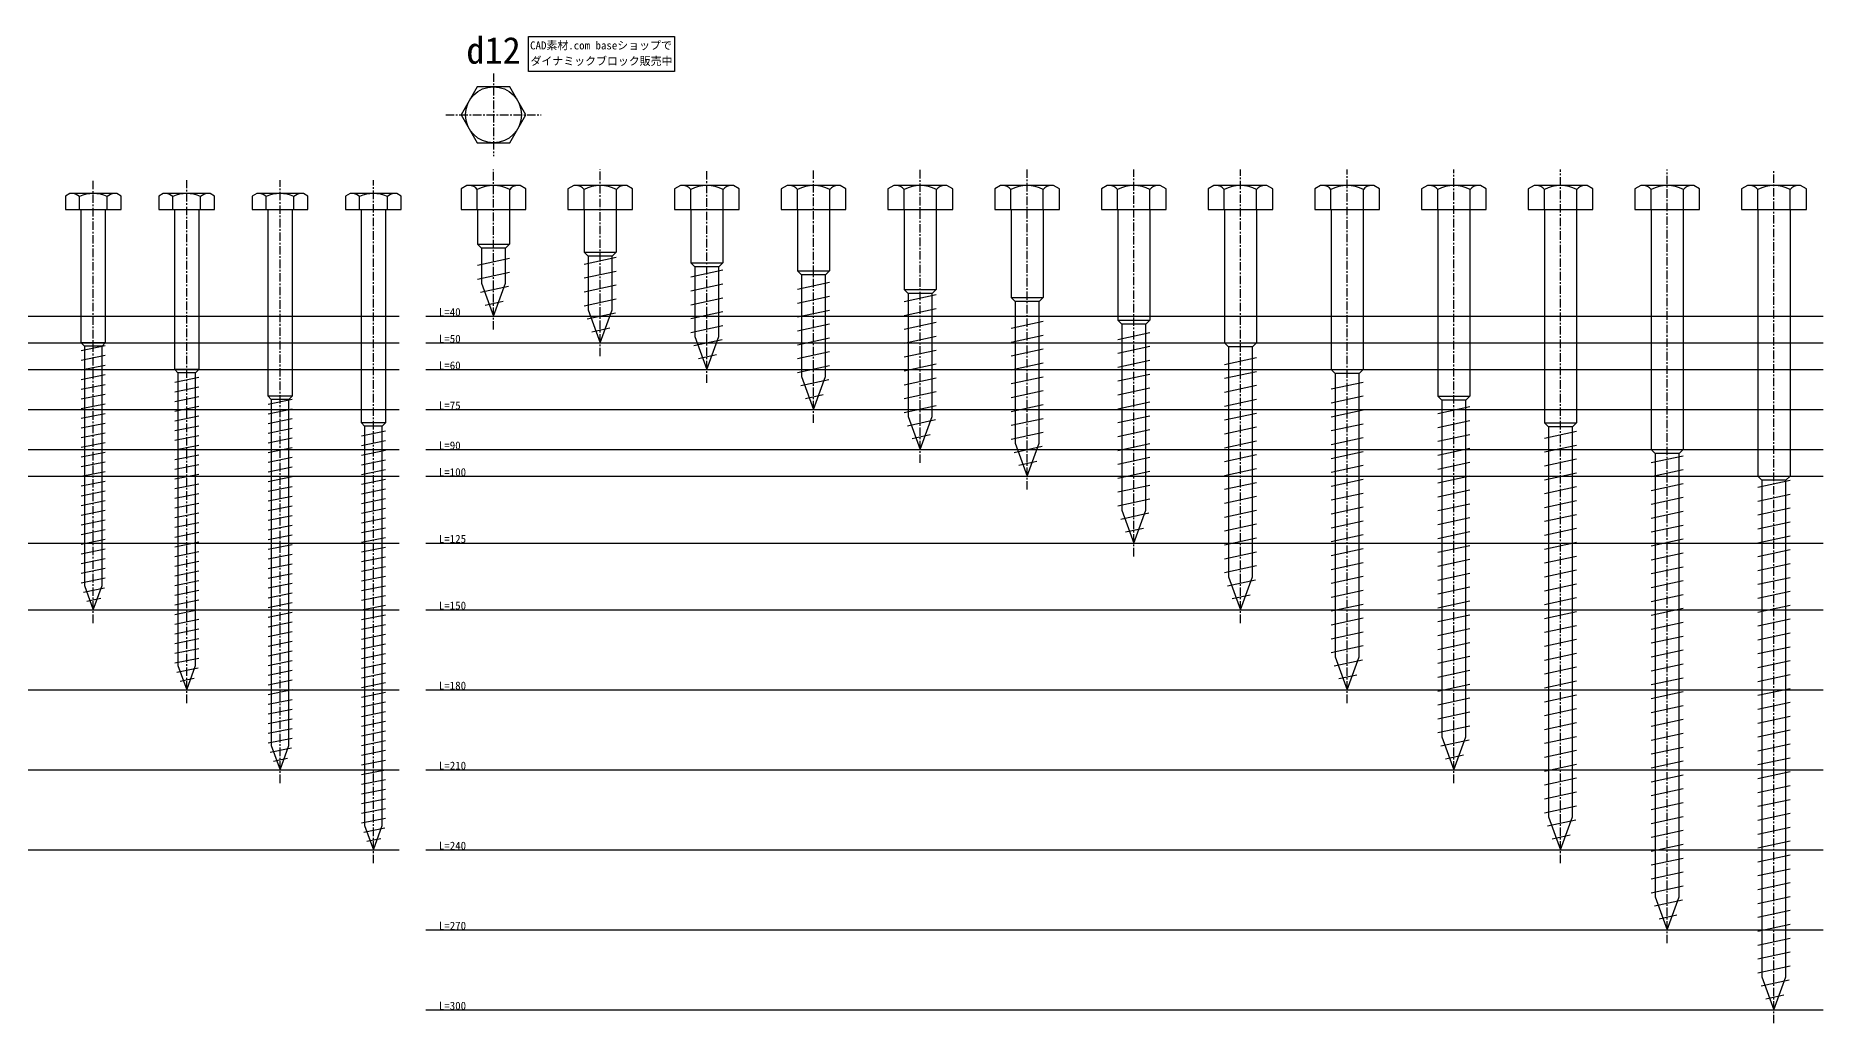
# Model space of a CAD drawing. Header units: millimetres. Extents: x 233 to 3318, y 47 to 2014.
# Drawn here: x 1796 to 2466, y 650 to 1021 of the extents above; entities that cross this region are included whole.
import ezdxf
from ezdxf.enums import TextEntityAlignment as Align

# ---------------------------------------------------------------- set-up
doc = ezdxf.new("R2010")
doc.units = ezdxf.units.MM
doc.linetypes.add('csc_CENTER', pattern=[50.8, 31.75, -6.35, 6.35, -6.35])
doc.layers.get('Defpoints').update_dxf_attribs({"color": 251})
doc.styles.add('ＭＳ ゴシック', font='MS Gothic.ttf')

msp = doc.modelspace()

# ---------------------------------------------------------------- linework, layer by layer
for points in [[(1980.21, 1020.39), (2034.97, 1020.39), (2034.97, 1007.25), (1980.21, 1007.25)], [(1961.04, 1001.49), (1954.98, 990.99), (1961.04, 980.49), (1973.17, 980.49), (1979.23, 990.99), (1973.17, 1001.49)], [(1806.68, 955.49), (1827.53, 955.49), (1827.53, 960.53), (1825.87, 961.49), (1808.34, 961.49), (1806.68, 960.53)], [(1841.68, 955.49), (1862.53, 955.49), (1862.53, 960.53), (1860.87, 961.49), (1843.34, 961.49), (1841.68, 960.53)], [(1876.68, 955.49), (1897.53, 955.49), (1897.53, 960.53), (1895.87, 961.49), (1878.34, 961.49), (1876.68, 960.53)], [(1911.68, 955.49), (1932.53, 955.49), (1932.53, 960.53), (1930.87, 961.49), (1913.34, 961.49), (1911.68, 960.53)], [(1954.98, 955.49), (1979.23, 955.49), (1979.23, 963.23), (1977.05, 964.49), (1957.16, 964.49), (1954.98, 963.23)], [(1994.98, 955.49), (2019.23, 955.49), (2019.23, 963.23), (2017.05, 964.49), (1997.16, 964.49), (1994.98, 963.23)], [(2034.98, 955.49), (2059.23, 955.49), (2059.23, 963.23), (2057.05, 964.49), (2037.16, 964.49), (2034.98, 963.23)], [(2074.98, 955.49), (2099.23, 955.49), (2099.23, 963.23), (2097.05, 964.49), (2077.16, 964.49), (2074.98, 963.23)], [(2114.98, 955.49), (2139.23, 955.49), (2139.23, 963.23), (2137.05, 964.49), (2117.16, 964.49), (2114.98, 963.23)], [(2154.98, 955.49), (2179.23, 955.49), (2179.23, 963.23), (2177.05, 964.49), (2157.16, 964.49), (2154.98, 963.23)], [(2194.98, 955.49), (2219.23, 955.49), (2219.23, 963.23), (2217.05, 964.49), (2197.16, 964.49), (2194.98, 963.23)], [(2234.98, 955.49), (2259.23, 955.49), (2259.23, 963.23), (2257.05, 964.49), (2237.16, 964.49), (2234.98, 963.23)], [(2274.98, 955.49), (2299.23, 955.49), (2299.23, 963.23), (2297.05, 964.49), (2277.16, 964.49), (2274.98, 963.23)], [(2314.98, 955.49), (2339.23, 955.49), (2339.23, 963.23), (2337.05, 964.49), (2317.16, 964.49), (2314.98, 963.23)], [(2354.98, 955.49), (2379.23, 955.49), (2379.23, 963.23), (2377.05, 964.49), (2357.16, 964.49), (2354.98, 963.23)], [(2394.98, 955.49), (2419.23, 955.49), (2419.23, 963.23), (2417.05, 964.49), (2397.16, 964.49), (2394.98, 963.23)], [(2434.98, 955.49), (2459.23, 955.49), (2459.23, 963.23), (2457.05, 964.49), (2437.16, 964.49), (2434.98, 963.23)], [(1971.6, 940.99), (1962.6, 940.99), (1961.1, 942.49), (1973.1, 942.49)], [(2011.6, 937.99), (2002.6, 937.99), (2001.1, 939.49), (2013.1, 939.49)], [(2051.6, 933.99), (2042.6, 933.99), (2041.1, 935.49), (2053.1, 935.49)], [(2091.6, 930.99), (2082.6, 930.99), (2081.1, 932.49), (2093.1, 932.49)], [(2131.6, 923.99), (2122.6, 923.99), (2121.1, 925.49), (2133.1, 925.49)], [(2171.6, 920.99), (2162.6, 920.99), (2161.1, 922.49), (2173.1, 922.49)], [(2211.6, 912.49), (2202.6, 912.49), (2201.1, 913.99), (2213.1, 913.99)], [(2251.6, 903.99), (2242.6, 903.99), (2241.1, 905.49), (2253.1, 905.49)], [(2291.6, 893.99), (2282.6, 893.99), (2281.1, 895.49), (2293.1, 895.49)], [(2331.6, 883.99), (2322.6, 883.99), (2321.1, 885.49), (2333.1, 885.49)], [(2371.6, 873.99), (2362.6, 873.99), (2361.1, 875.49), (2373.1, 875.49)], [(2411.6, 863.99), (2402.6, 863.99), (2401.1, 865.49), (2413.1, 865.49)], [(2451.6, 853.99), (2442.6, 853.99), (2441.1, 855.49), (2453.1, 855.49)]]:
    msp.add_lwpolyline(points, close=True)
at = {"linetype": 'csc_CENTER', "ltscale": 0.1}
for points in [[(1967.1, 1006.49), (1967.1, 975.49)], [(1949.21, 990.99), (1985, 990.99)], [(1817.1, 800.49), (1817.1, 966.49)], [(1852.1, 770.49), (1852.1, 966.49)], [(1887.1, 740.49), (1887.1, 966.49)], [(1922.1, 710.49), (1922.1, 966.49)], [(1967.1, 910.49), (1967.1, 970.49)], [(2007.1, 900.49), (2007.1, 970.49)], [(2047.1, 890.49), (2047.1, 970.49)], [(2087.1, 875.49), (2087.1, 970.49)], [(2127.1, 860.49), (2127.1, 970.49)], [(2167.1, 850.49), (2167.1, 970.49)], [(2207.1, 825.49), (2207.1, 970.49)], [(2247.1, 800.49), (2247.1, 970.49)], [(2287.1, 770.49), (2287.1, 970.49)], [(2327.1, 740.49), (2327.1, 970.49)], [(2367.1, 710.49), (2367.1, 970.49)], [(2407.1, 680.49), (2407.1, 970.49)], [(2447.1, 650.49), (2447.1, 970.49)]]:
    msp.add_lwpolyline(points, dxfattribs=at)
for points in [[(1811.89, 955.49), (1811.89, 960.32)], [(1822.32, 955.49), (1822.32, 960.32)], [(1846.89, 955.49), (1846.89, 960.32)], [(1857.32, 955.49), (1857.32, 960.32)], [(1881.89, 955.49), (1881.89, 960.32)], [(1892.32, 955.49), (1892.32, 960.32)], [(1916.89, 955.49), (1916.89, 960.32)], [(1927.32, 955.49), (1927.32, 960.32)], [(1961.04, 955.49), (1961.04, 963.01)], [(1973.17, 955.49), (1973.17, 963.01)], [(2001.04, 955.49), (2001.04, 963.01)], [(2013.17, 955.49), (2013.17, 963.01)], [(2041.04, 955.49), (2041.04, 963.01)], [(2053.17, 955.49), (2053.17, 963.01)], [(2081.04, 955.49), (2081.04, 963.01)], [(2093.17, 955.49), (2093.17, 963.01)], [(2121.04, 955.49), (2121.04, 963.01)], [(2133.17, 955.49), (2133.17, 963.01)], [(2161.04, 955.49), (2161.04, 963.01)], [(2173.17, 955.49), (2173.17, 963.01)], [(2201.04, 955.49), (2201.04, 963.01)], [(2213.17, 955.49), (2213.17, 963.01)], [(2241.04, 955.49), (2241.04, 963.01)], [(2253.17, 955.49), (2253.17, 963.01)], [(2281.04, 955.49), (2281.04, 963.01)], [(2293.17, 955.49), (2293.17, 963.01)], [(2321.04, 955.49), (2321.04, 963.01)], [(2333.17, 955.49), (2333.17, 963.01)], [(2361.04, 955.49), (2361.04, 963.01)], [(2373.17, 955.49), (2373.17, 963.01)], [(2401.04, 955.49), (2401.04, 963.01)], [(2413.17, 955.49), (2413.17, 963.01)], [(2441.04, 955.49), (2441.04, 963.01)], [(2453.17, 955.49), (2453.17, 963.01)], [(1821.6, 955.49), (1821.6, 905.49), (1812.6, 905.49), (1812.6, 955.49)], [(1856.6, 955.49), (1856.6, 895.49), (1847.6, 895.49), (1847.6, 955.49)], [(1891.6, 955.49), (1891.6, 885.49), (1882.6, 885.49), (1882.6, 955.49)], [(1926.6, 955.49), (1926.6, 875.49), (1917.6, 875.49), (1917.6, 955.49)], [(1961.1, 955.49), (1961.1, 942.49)], [(1973.1, 955.49), (1973.1, 942.49)], [(2001.1, 955.49), (2001.1, 939.49)], [(2013.1, 955.49), (2013.1, 939.49)], [(2041.1, 955.49), (2041.1, 935.49)], [(2053.1, 955.49), (2053.1, 935.49)], [(2081.1, 955.49), (2081.1, 932.49)], [(2093.1, 955.49), (2093.1, 932.49)], [(2121.1, 955.49), (2121.1, 925.49)], [(2133.1, 955.49), (2133.1, 925.49)], [(2161.1, 955.49), (2161.1, 922.49)], [(2173.1, 955.49), (2173.1, 922.49)], [(2201.1, 955.49), (2201.1, 913.99)], [(2213.1, 955.49), (2213.1, 913.99)], [(2241.1, 955.49), (2241.1, 905.49)], [(2253.1, 955.49), (2253.1, 905.49)], [(2281.1, 955.49), (2281.1, 895.49)], [(2293.1, 955.49), (2293.1, 895.49)], [(2321.1, 955.49), (2321.1, 885.49)], [(2333.1, 955.49), (2333.1, 885.49)], [(2361.1, 955.49), (2361.1, 875.49)], [(2373.1, 955.49), (2373.1, 875.49)], [(2401.1, 955.49), (2401.1, 865.49)], [(2413.1, 955.49), (2413.1, 865.49)], [(2441.1, 955.49), (2441.1, 855.49)], [(2453.1, 955.49), (2453.1, 855.49)], [(1962.6, 940.99), (1962.6, 927.85), (1967.1, 915.49), (1971.6, 927.85), (1971.6, 940.99)], [(1973.1, 937.09), (1961.1, 934.49)], [(1973.1, 931.89), (1961.1, 929.29)], [(2013.1, 937.49), (2001.1, 934.89)], [(2013.1, 932.29), (2001.1, 929.69)], [(2002.6, 937.99), (2002.6, 917.85), (2007.1, 905.49), (2011.6, 917.85), (2011.6, 937.99)], [(2053.1, 932.69), (2041.1, 930.09)], [(2042.6, 933.99), (2042.6, 907.85), (2047.1, 895.49), (2051.6, 907.85), (2051.6, 933.99)], [(1972.79, 926.62), (1962.25, 924.34)], [(2013.1, 927.09), (2001.1, 924.49)], [(2053.1, 927.49), (2041.1, 924.89)], [(2093.1, 928.09), (2081.1, 925.49)], [(2082.6, 930.99), (2082.6, 892.85), (2087.1, 880.49), (2091.6, 892.85), (2091.6, 930.99)], [(1970.73, 920.98), (1964, 919.52)], [(2013.1, 921.89), (2001.1, 919.29)], [(2053.1, 922.29), (2041.1, 919.69)], [(2093.1, 922.89), (2081.1, 920.29)], [(2133.1, 923.49), (2121.1, 920.89)], [(2133.1, 918.29), (2121.1, 915.69)], [(2122.6, 923.99), (2122.6, 877.85), (2127.1, 865.49), (2131.6, 877.85), (2131.6, 923.99)], [(2162.6, 920.99), (2162.6, 867.85), (2167.1, 855.49), (2171.6, 867.85), (2171.6, 920.99)], [(2012.79, 916.62), (2002.25, 914.34)], [(2053.1, 917.09), (2041.1, 914.49)], [(2053.1, 911.89), (2041.1, 909.29)], [(2093.1, 917.69), (2081.1, 915.09)], [(2093.1, 912.49), (2081.1, 909.89)], [(2133.1, 913.09), (2121.1, 910.49)], [(2173.1, 913.49), (2161.1, 910.89)], [(2202.6, 912.49), (2202.6, 842.85), (2207.1, 830.49), (2211.6, 842.85), (2211.6, 912.49)], [(1821.6, 905.49), (1820.4, 904.29), (1813.8, 904.29), (1812.6, 905.49)], [(2010.73, 910.98), (2004, 909.52)], [(2052.79, 906.62), (2042.25, 904.34)], [(2093.1, 907.29), (2081.1, 904.69)], [(2133.1, 907.89), (2121.1, 905.29)], [(2173.1, 908.29), (2161.1, 905.69)], [(2213.1, 909.29), (2201.1, 906.69)], [(1821.6, 904.34), (1812.6, 902.53)], [(1821.6, 900.71), (1812.6, 898.9)], [(1813.8, 904.29), (1813.8, 814.56), (1817.1, 805.49), (1820.4, 814.56), (1820.4, 904.29)], [(2050.73, 900.98), (2044, 899.52)], [(2093.1, 902.09), (2081.1, 899.49)], [(2133.1, 902.69), (2121.1, 900.09)], [(2173.1, 903.09), (2161.1, 900.49)], [(2173.1, 897.89), (2161.1, 895.29)], [(2213.1, 904.09), (2201.1, 901.49)], [(2213.1, 898.89), (2201.1, 896.29)], [(2253.1, 899.89), (2241.1, 897.29)], [(2242.6, 903.99), (2242.6, 817.85), (2247.1, 805.49), (2251.6, 817.85), (2251.6, 903.99)], [(1821.6, 897.08), (1812.6, 895.27)], [(1821.6, 893.46), (1812.6, 891.64)], [(1856.6, 895.49), (1855.4, 894.29), (1848.8, 894.29), (1847.6, 895.49)], [(1856.6, 892.48), (1847.6, 890.67)], [(1848.8, 894.29), (1848.8, 784.56), (1852.1, 775.49), (1855.4, 784.56), (1855.4, 894.29)], [(2093.1, 896.89), (2081.1, 894.29)], [(2092.79, 891.62), (2082.25, 889.34)], [(2133.1, 897.49), (2121.1, 894.89)], [(2133.1, 892.29), (2121.1, 889.69)], [(2173.1, 892.69), (2161.1, 890.09)], [(2213.1, 893.69), (2201.1, 891.09)], [(2253.1, 894.69), (2241.1, 892.09)], [(2282.6, 893.99), (2282.6, 787.85), (2287.1, 775.49), (2291.6, 787.85), (2291.6, 893.99)], [(1821.6, 889.83), (1812.6, 888.01)], [(1821.6, 886.2), (1812.6, 884.38)], [(1856.6, 888.86), (1847.6, 887.04)], [(1856.6, 885.23), (1847.6, 883.41)], [(1891.6, 885.49), (1890.4, 884.29), (1883.8, 884.29), (1882.6, 885.49)], [(2090.73, 885.98), (2084, 884.52)], [(2133.1, 887.09), (2121.1, 884.49)], [(2173.1, 887.49), (2161.1, 884.89)], [(2213.1, 888.49), (2201.1, 885.89)], [(2253.1, 889.49), (2241.1, 886.89)], [(2293.1, 890.69), (2281.1, 888.09)], [(2293.1, 885.49), (2281.1, 882.89)], [(1821.6, 882.57), (1812.6, 880.76)], [(1821.6, 878.94), (1812.6, 877.13)], [(1856.6, 881.6), (1847.6, 879.78)], [(1856.6, 877.97), (1847.6, 876.16)], [(1891.6, 884.26), (1882.6, 882.44)], [(1891.6, 880.63), (1882.6, 878.81)], [(1883.8, 884.29), (1883.8, 754.56), (1887.1, 745.49), (1890.4, 754.56), (1890.4, 884.29)], [(2133.1, 881.89), (2121.1, 879.29)], [(2173.1, 882.29), (2161.1, 879.69)], [(2213.1, 883.29), (2201.1, 880.69)], [(2213.1, 878.09), (2201.1, 875.49)], [(2253.1, 884.29), (2241.1, 881.69)], [(2253.1, 879.09), (2241.1, 876.49)], [(2293.1, 880.29), (2281.1, 877.69)], [(2333.1, 881.49), (2321.1, 878.89)], [(2322.6, 883.99), (2322.6, 757.85), (2327.1, 745.49), (2331.6, 757.85), (2331.6, 883.99)], [(1821.6, 875.31), (1812.6, 873.5)], [(1821.6, 871.68), (1812.6, 869.87)], [(1856.6, 874.34), (1847.6, 872.53)], [(1891.6, 877), (1882.6, 875.18)], [(1891.6, 873.37), (1882.6, 871.56)], [(1926.6, 875.49), (1925.4, 874.29), (1918.8, 874.29), (1917.6, 875.49)], [(1926.6, 872.4), (1917.6, 870.58)], [(1918.8, 874.29), (1918.8, 724.56), (1922.1, 715.49), (1925.4, 724.56), (1925.4, 874.29)], [(2132.79, 876.62), (2122.25, 874.34)], [(2173.1, 877.09), (2161.1, 874.49)], [(2173.1, 871.89), (2161.1, 869.29)], [(2213.1, 872.89), (2201.1, 870.29)], [(2253.1, 873.89), (2241.1, 871.29)], [(2293.1, 875.09), (2281.1, 872.49)], [(2333.1, 876.29), (2321.1, 873.69)], [(2333.1, 871.09), (2321.1, 868.49)], [(2373.1, 872.29), (2361.1, 869.69)], [(2362.6, 873.99), (2362.6, 727.85), (2367.1, 715.49), (2371.6, 727.85), (2371.6, 873.99)], [(1821.6, 868.06), (1812.6, 866.24)], [(1821.6, 864.43), (1812.6, 862.61)], [(1856.6, 870.71), (1847.6, 868.9)], [(1856.6, 867.08), (1847.6, 865.27)], [(1891.6, 869.74), (1882.6, 867.93)], [(1891.6, 866.11), (1882.6, 864.3)], [(1926.6, 868.77), (1917.6, 866.96)], [(1926.6, 865.14), (1917.6, 863.33)], [(2130.73, 870.98), (2124, 869.52)], [(2172.79, 866.62), (2162.25, 864.34)], [(2213.1, 867.69), (2201.1, 865.09)], [(2253.1, 868.69), (2241.1, 866.09)], [(2293.1, 869.89), (2281.1, 867.29)], [(2293.1, 864.69), (2281.1, 862.09)], [(2333.1, 865.89), (2321.1, 863.29)], [(2373.1, 867.09), (2361.1, 864.49)], [(1821.6, 860.8), (1812.6, 858.98)], [(1856.6, 863.46), (1847.6, 861.64)], [(1856.6, 859.83), (1847.6, 858.01)], [(1891.6, 862.48), (1882.6, 860.67)], [(1891.6, 858.86), (1882.6, 857.04)], [(1926.6, 861.51), (1917.6, 859.7)], [(1926.6, 857.88), (1917.6, 856.07)], [(2170.73, 860.98), (2164, 859.52)], [(2213.1, 862.49), (2201.1, 859.89)], [(2253.1, 863.49), (2241.1, 860.89)], [(2253.1, 858.29), (2241.1, 855.69)], [(2293.1, 859.49), (2281.1, 856.89)], [(2333.1, 860.69), (2321.1, 858.09)], [(2373.1, 861.89), (2361.1, 859.29)], [(2413.1, 863.09), (2401.1, 860.49)], [(2413.1, 857.89), (2401.1, 855.29)], [(2402.6, 863.99), (2402.6, 697.85), (2407.1, 685.49), (2411.6, 697.85), (2411.6, 863.99)], [(1821.6, 857.17), (1812.6, 855.36)], [(1821.6, 853.54), (1812.6, 851.73)], [(1856.6, 856.2), (1847.6, 854.38)], [(1856.6, 852.57), (1847.6, 850.76)], [(1891.6, 855.23), (1882.6, 853.41)], [(1891.6, 851.6), (1882.6, 849.78)], [(1926.6, 854.26), (1917.6, 852.44)], [(2213.1, 857.29), (2201.1, 854.69)], [(2213.1, 852.09), (2201.1, 849.49)], [(2253.1, 853.09), (2241.1, 850.49)], [(2293.1, 854.29), (2281.1, 851.69)], [(2333.1, 855.49), (2321.1, 852.89)], [(2373.1, 856.69), (2361.1, 854.09)], [(2373.1, 851.49), (2361.1, 848.89)], [(2413.1, 852.69), (2401.1, 850.09)], [(2453.1, 853.89), (2441.1, 851.29)], [(2442.6, 853.99), (2442.6, 667.85), (2447.1, 655.49), (2451.6, 667.85), (2451.6, 853.99)], [(1821.6, 849.91), (1812.6, 848.1)], [(1821.6, 846.28), (1812.6, 844.47)], [(1856.6, 848.94), (1847.6, 847.13)], [(1856.6, 845.31), (1847.6, 843.5)], [(1891.6, 847.97), (1882.6, 846.16)], [(1891.6, 844.34), (1882.6, 842.53)], [(1926.6, 850.63), (1917.6, 848.81)], [(1926.6, 847), (1917.6, 845.18)], [(2213.1, 846.89), (2201.1, 844.29)], [(2253.1, 847.89), (2241.1, 845.29)], [(2293.1, 849.09), (2281.1, 846.49)], [(2333.1, 850.29), (2321.1, 847.69)], [(2333.1, 845.09), (2321.1, 842.49)], [(2373.1, 846.29), (2361.1, 843.69)], [(2413.1, 847.49), (2401.1, 844.89)], [(2453.1, 848.69), (2441.1, 846.09)], [(1821.6, 842.66), (1812.6, 840.84)], [(1821.6, 839.03), (1812.6, 837.21)], [(1856.6, 841.68), (1847.6, 839.87)], [(1856.6, 838.06), (1847.6, 836.24)], [(1891.6, 840.71), (1882.6, 838.9)], [(1926.6, 843.37), (1917.6, 841.56)], [(1926.6, 839.74), (1917.6, 837.93)], [(2212.79, 841.62), (2202.25, 839.34)], [(2253.1, 842.69), (2241.1, 840.09)], [(2293.1, 843.89), (2281.1, 841.29)], [(2293.1, 838.69), (2281.1, 836.09)], [(2333.1, 839.89), (2321.1, 837.29)], [(2373.1, 841.09), (2361.1, 838.49)], [(2413.1, 842.29), (2401.1, 839.69)], [(2453.1, 843.49), (2441.1, 840.89)], [(2453.1, 838.29), (2441.1, 835.69)], [(1821.6, 835.4), (1812.6, 833.58)], [(1821.6, 831.77), (1812.6, 829.96)], [(1856.6, 834.43), (1847.6, 832.61)], [(1891.6, 837.08), (1882.6, 835.27)], [(1891.6, 833.46), (1882.6, 831.64)], [(1926.6, 836.11), (1917.6, 834.3)], [(1926.6, 832.48), (1917.6, 830.67)], [(2210.73, 835.98), (2204, 834.52)], [(2253.1, 837.49), (2241.1, 834.89)], [(2253.1, 832.29), (2241.1, 829.69)], [(2293.1, 833.49), (2281.1, 830.89)], [(2333.1, 834.69), (2321.1, 832.09)], [(2373.1, 835.89), (2361.1, 833.29)], [(2413.1, 837.09), (2401.1, 834.49)], [(2413.1, 831.89), (2401.1, 829.29)], [(2453.1, 833.09), (2441.1, 830.49)], [(1821.6, 828.14), (1812.6, 826.33)], [(1821.6, 824.51), (1812.6, 822.7)], [(1856.6, 830.8), (1847.6, 828.98)], [(1856.6, 827.17), (1847.6, 825.36)], [(1891.6, 829.83), (1882.6, 828.01)], [(1891.6, 826.2), (1882.6, 824.38)], [(1926.6, 828.86), (1917.6, 827.04)], [(1926.6, 825.23), (1917.6, 823.41)], [(2253.1, 827.09), (2241.1, 824.49)], [(2293.1, 828.29), (2281.1, 825.69)], [(2333.1, 829.49), (2321.1, 826.89)], [(2333.1, 824.29), (2321.1, 821.69)], [(2373.1, 830.69), (2361.1, 828.09)], [(2373.1, 825.49), (2361.1, 822.89)], [(2413.1, 826.69), (2401.1, 824.09)], [(2453.1, 827.89), (2441.1, 825.29)], [(1821.6, 820.88), (1812.6, 819.07)], [(1856.6, 823.54), (1847.6, 821.73)], [(1856.6, 819.91), (1847.6, 818.1)], [(1891.6, 822.57), (1882.6, 820.76)], [(1891.6, 818.94), (1882.6, 817.13)], [(1926.6, 821.6), (1917.6, 819.78)], [(1926.6, 817.97), (1917.6, 816.16)], [(2253.1, 821.89), (2241.1, 819.29)], [(2293.1, 823.09), (2281.1, 820.49)], [(2293.1, 817.89), (2281.1, 815.29)], [(2333.1, 819.09), (2321.1, 816.49)], [(2373.1, 820.29), (2361.1, 817.69)], [(2413.1, 821.49), (2401.1, 818.89)], [(2453.1, 822.69), (2441.1, 820.09)], [(2453.1, 817.49), (2441.1, 814.89)], [(1821.6, 817.26), (1812.6, 815.44)], [(1821.35, 813.58), (1813.44, 811.98)], [(1856.6, 816.28), (1847.6, 814.47)], [(1856.6, 812.66), (1847.6, 810.84)], [(1891.6, 815.31), (1882.6, 813.5)], [(1891.6, 811.68), (1882.6, 809.87)], [(1926.6, 814.34), (1917.6, 812.53)], [(2252.79, 816.62), (2242.25, 814.34)], [(2250.73, 810.98), (2244, 809.52)], [(2293.1, 812.69), (2281.1, 810.09)], [(2333.1, 813.89), (2321.1, 811.29)], [(2373.1, 815.09), (2361.1, 812.49)], [(2413.1, 816.29), (2401.1, 813.69)], [(2413.1, 811.09), (2401.1, 808.49)], [(2453.1, 812.29), (2441.1, 809.69)], [(1819.92, 809.66), (1814.67, 808.6)], [(1856.6, 809.03), (1847.6, 807.21)], [(1856.6, 805.4), (1847.6, 803.58)], [(1891.6, 808.06), (1882.6, 806.24)], [(1891.6, 804.43), (1882.6, 802.61)], [(1926.6, 810.71), (1917.6, 808.9)], [(1926.6, 807.08), (1917.6, 805.27)], [(2293.1, 807.49), (2281.1, 804.89)], [(2333.1, 808.69), (2321.1, 806.09)], [(2373.1, 809.89), (2361.1, 807.29)], [(2373.1, 804.69), (2361.1, 802.09)], [(2413.1, 805.89), (2401.1, 803.29)], [(2453.1, 807.09), (2441.1, 804.49)], [(1856.6, 801.77), (1847.6, 799.96)], [(1856.6, 798.14), (1847.6, 796.33)], [(1891.6, 800.8), (1882.6, 798.98)], [(1926.6, 803.46), (1917.6, 801.64)], [(1926.6, 799.83), (1917.6, 798.01)], [(2293.1, 802.29), (2281.1, 799.69)], [(2333.1, 803.49), (2321.1, 800.89)], [(2333.1, 798.29), (2321.1, 795.69)], [(2373.1, 799.49), (2361.1, 796.89)], [(2413.1, 800.69), (2401.1, 798.09)], [(2453.1, 801.89), (2441.1, 799.29)], [(1856.6, 794.51), (1847.6, 792.7)], [(1856.6, 790.88), (1847.6, 789.07)], [(1891.6, 797.17), (1882.6, 795.36)], [(1891.6, 793.54), (1882.6, 791.73)], [(1926.6, 796.2), (1917.6, 794.38)], [(1926.6, 792.57), (1917.6, 790.76)], [(2293.1, 797.09), (2281.1, 794.49)], [(2293.1, 791.89), (2281.1, 789.29)], [(2333.1, 793.09), (2321.1, 790.49)], [(2373.1, 794.29), (2361.1, 791.69)], [(2413.1, 795.49), (2401.1, 792.89)], [(2453.1, 796.69), (2441.1, 794.09)], [(2453.1, 791.49), (2441.1, 788.89)], [(1856.6, 787.26), (1847.6, 785.44)], [(1891.6, 789.91), (1882.6, 788.1)], [(1891.6, 786.28), (1882.6, 784.47)], [(1926.6, 788.94), (1917.6, 787.13)], [(1926.6, 785.31), (1917.6, 783.5)], [(2292.79, 786.62), (2282.25, 784.34)], [(2333.1, 787.89), (2321.1, 785.29)], [(2373.1, 789.09), (2361.1, 786.49)], [(2413.1, 790.29), (2401.1, 787.69)], [(2413.1, 785.09), (2401.1, 782.49)], [(2453.1, 786.29), (2441.1, 783.69)], [(1856.35, 783.58), (1848.44, 781.98)], [(1854.92, 779.66), (1849.67, 778.6)], [(1891.6, 782.66), (1882.6, 780.84)], [(1891.6, 779.03), (1882.6, 777.21)], [(1926.6, 781.68), (1917.6, 779.87)], [(1926.6, 778.06), (1917.6, 776.24)], [(2290.73, 780.98), (2284, 779.52)], [(2333.1, 782.69), (2321.1, 780.09)], [(2333.1, 777.49), (2321.1, 774.89)], [(2373.1, 783.89), (2361.1, 781.29)], [(2373.1, 778.69), (2361.1, 776.09)], [(2413.1, 779.89), (2401.1, 777.29)], [(2453.1, 781.09), (2441.1, 778.49)], [(1891.6, 775.4), (1882.6, 773.58)], [(1891.6, 771.77), (1882.6, 769.96)], [(1926.6, 774.43), (1917.6, 772.61)], [(1926.6, 770.8), (1917.6, 768.98)], [(2333.1, 772.29), (2321.1, 769.69)], [(2373.1, 773.49), (2361.1, 770.89)], [(2413.1, 774.69), (2401.1, 772.09)], [(2453.1, 775.89), (2441.1, 773.29)], [(2453.1, 770.69), (2441.1, 768.09)], [(1891.6, 768.14), (1882.6, 766.33)], [(1891.6, 764.51), (1882.6, 762.7)], [(1926.6, 767.17), (1917.6, 765.36)], [(2333.1, 767.09), (2321.1, 764.49)], [(2373.1, 768.29), (2361.1, 765.69)], [(2413.1, 769.49), (2401.1, 766.89)], [(2413.1, 764.29), (2401.1, 761.69)], [(2453.1, 765.49), (2441.1, 762.89)], [(1891.6, 760.88), (1882.6, 759.07)], [(1891.6, 757.26), (1882.6, 755.44)], [(1926.6, 763.54), (1917.6, 761.73)], [(1926.6, 759.91), (1917.6, 758.1)], [(2333.1, 761.89), (2321.1, 759.29)], [(2373.1, 763.09), (2361.1, 760.49)], [(2373.1, 757.89), (2361.1, 755.29)], [(2413.1, 759.09), (2401.1, 756.49)], [(2453.1, 760.29), (2441.1, 757.69)], [(1891.35, 753.58), (1883.44, 751.98)], [(1926.6, 756.28), (1917.6, 754.47)], [(1926.6, 752.66), (1917.6, 750.84)], [(2332.79, 756.62), (2322.25, 754.34)], [(2330.73, 750.98), (2324, 749.52)], [(2373.1, 752.69), (2361.1, 750.09)], [(2413.1, 753.89), (2401.1, 751.29)], [(2453.1, 755.09), (2441.1, 752.49)], [(1889.92, 749.66), (1884.67, 748.6)], [(1926.6, 749.03), (1917.6, 747.21)], [(1926.6, 745.4), (1917.6, 743.58)], [(2373.1, 747.49), (2361.1, 744.89)], [(2413.1, 748.69), (2401.1, 746.09)], [(2453.1, 749.89), (2441.1, 747.29)], [(2453.1, 744.69), (2441.1, 742.09)], [(1926.6, 741.77), (1917.6, 739.96)], [(1926.6, 738.14), (1917.6, 736.33)], [(2373.1, 742.29), (2361.1, 739.69)], [(2373.1, 737.09), (2361.1, 734.49)], [(2413.1, 743.49), (2401.1, 740.89)], [(2413.1, 738.29), (2401.1, 735.69)], [(2453.1, 739.49), (2441.1, 736.89)], [(1926.6, 734.51), (1917.6, 732.7)], [(1926.6, 730.88), (1917.6, 729.07)], [(2373.1, 731.89), (2361.1, 729.29)], [(2413.1, 733.09), (2401.1, 730.49)], [(2453.1, 734.29), (2441.1, 731.69)], [(1926.6, 727.26), (1917.6, 725.44)], [(2372.79, 726.62), (2362.25, 724.34)], [(2413.1, 727.89), (2401.1, 725.29)], [(2453.1, 729.09), (2441.1, 726.49)], [(2453.1, 723.89), (2441.1, 721.29)], [(1926.35, 723.58), (1918.44, 721.98)], [(1924.92, 719.66), (1919.67, 718.6)], [(2370.73, 720.98), (2364, 719.52)], [(2413.1, 722.69), (2401.1, 720.09)], [(2413.1, 717.49), (2401.1, 714.89)], [(2453.1, 718.69), (2441.1, 716.09)], [(2413.1, 712.29), (2401.1, 709.69)], [(2453.1, 713.49), (2441.1, 710.89)], [(2413.1, 707.09), (2401.1, 704.49)], [(2453.1, 708.29), (2441.1, 705.69)], [(2413.1, 701.89), (2401.1, 699.29)], [(2453.1, 703.09), (2441.1, 700.49)], [(2453.1, 697.89), (2441.1, 695.29)], [(2412.79, 696.62), (2402.25, 694.34)], [(2410.73, 690.98), (2404, 689.52)], [(2453.1, 692.69), (2441.1, 690.09)], [(2453.1, 687.49), (2441.1, 684.89)], [(2453.1, 682.29), (2441.1, 679.69)], [(2453.1, 677.09), (2441.1, 674.49)], [(2453.1, 671.89), (2441.1, 669.29)], [(2452.79, 666.62), (2442.25, 664.34)], [(2450.73, 660.98), (2444, 659.52)]]:
    msp.add_lwpolyline(points)
for points in [[(1976.17, 964.49, 0.216336), (1973.17, 963.01, 0.243796), (1961.04, 963.01, 0.216336), (1958.04, 964.49)], [(2016.17, 964.49, 0.216336), (2013.17, 963.01, 0.243796), (2001.04, 963.01, 0.216336), (1998.04, 964.49)], [(2056.17, 964.49, 0.216336), (2053.17, 963.01, 0.243796), (2041.04, 963.01, 0.216336), (2038.04, 964.49)], [(2096.17, 964.49, 0.216336), (2093.17, 963.01, 0.243796), (2081.04, 963.01, 0.216336), (2078.04, 964.49)], [(2136.17, 964.49, 0.216336), (2133.17, 963.01, 0.243796), (2121.04, 963.01, 0.216336), (2118.04, 964.49)], [(2176.17, 964.49, 0.216336), (2173.17, 963.01, 0.243796), (2161.04, 963.01, 0.216336), (2158.04, 964.49)], [(2216.17, 964.49, 0.216336), (2213.17, 963.01, 0.243796), (2201.04, 963.01, 0.216336), (2198.04, 964.49)], [(2256.17, 964.49, 0.216336), (2253.17, 963.01, 0.243796), (2241.04, 963.01, 0.216336), (2238.04, 964.49)], [(2296.17, 964.49, 0.216336), (2293.17, 963.01, 0.243796), (2281.04, 963.01, 0.216336), (2278.04, 964.49)], [(2336.17, 964.49, 0.216336), (2333.17, 963.01, 0.243796), (2321.04, 963.01, 0.216336), (2318.04, 964.49)], [(2376.17, 964.49, 0.216336), (2373.17, 963.01, 0.243796), (2361.04, 963.01, 0.216336), (2358.04, 964.49)], [(2416.17, 964.49, 0.216336), (2413.17, 963.01, 0.243796), (2401.04, 963.01, 0.216336), (2398.04, 964.49)], [(2456.17, 964.49, 0.216336), (2453.17, 963.01, 0.243796), (2441.04, 963.01, 0.216336), (2438.04, 964.49)]]:
    msp.add_lwpolyline(points, format="xyb")
msp.add_circle((1967.1, 990.99), 10.5)
for centre, radius, start, end in [((1809.17, 957.77), 3.72, 43.20118, 87.8969), ((1817.1, 949.31), 12.18, 64.65386, 115.34614), ((1825.03, 957.77), 3.72, 92.1031, 136.79882), ((1844.17, 957.77), 3.72, 43.20118, 87.8969), ((1852.1, 949.31), 12.18, 64.65386, 115.34614), ((1860.03, 957.77), 3.72, 92.1031, 136.79882), ((1879.17, 957.77), 3.72, 43.20118, 87.8969), ((1887.1, 949.31), 12.18, 64.65386, 115.34614), ((1895.03, 957.77), 3.72, 92.1031, 136.79882), ((1914.17, 957.77), 3.72, 43.20118, 87.8969), ((1922.1, 949.31), 12.18, 64.65386, 115.34614), ((1930.03, 957.77), 3.72, 92.1031, 136.79882)]:
    msp.add_arc(centre, radius, start, end)
at = {"layer": 'Defpoints'}
for points in [[(1547.9, 915.49), (1931.77, 915.49)], [(1941.7, 915.49), (2465.56, 915.49)], [(1547.9, 905.49), (1931.77, 905.49)], [(1941.7, 905.49), (2465.56, 905.49)], [(1547.9, 895.49), (1931.77, 895.49)], [(1941.7, 895.49), (2465.56, 895.49)], [(1547.9, 880.49), (1931.77, 880.49)], [(1941.7, 880.49), (2465.56, 880.49)], [(1547.9, 865.49), (1931.77, 865.49)], [(1941.7, 865.49), (2465.56, 865.49)], [(1547.9, 855.49), (1931.77, 855.49)], [(1941.7, 855.49), (2465.56, 855.49)], [(1547.9, 830.49), (1931.77, 830.49)], [(1941.7, 830.49), (2465.56, 830.49)], [(1547.9, 805.49), (1931.77, 805.49)], [(1941.7, 805.49), (2465.56, 805.49)], [(1547.9, 775.49), (1931.77, 775.49)], [(1941.7, 775.49), (2465.56, 775.49)], [(1547.9, 745.49), (1931.77, 745.49)], [(1941.7, 745.49), (2465.56, 745.49)], [(1547.9, 715.49), (1931.77, 715.49)], [(1941.7, 715.49), (2465.56, 715.49)], [(1941.7, 685.49), (2465.56, 685.49)], [(1941.7, 655.49), (2465.56, 655.49)]]:
    msp.add_lwpolyline(points, dxfattribs=at)

# ---------------------------------------------------------------- texts
at = {"style": 'ＭＳ ゴシック'}
msp.add_text('d12', height=10, dxfattribs=at).set_placement((1967.13, 1015.16), align=Align.MIDDLE_CENTER)
for s, p in [('CAD素材.com baseショップで', (2007.4, 1017.09)), ('ダイナミックブロック販売中', (2007.6, 1011.24))]:
    msp.add_text(s, height=3, dxfattribs=at).set_placement(p, align=Align.MIDDLE)
for s, p in [('L=40', (1946.63, 915.54)), ('L=50', (1946.63, 905.54)), ('L=60', (1946.63, 895.54)), ('L=75', (1946.63, 880.54)), ('L=90', (1946.63, 865.54)), ('L=100', (1946.63, 855.54)), ('L=125', (1946.63, 830.54)), ('L=150', (1946.63, 805.54)), ('L=180', (1946.63, 775.54)), ('L=210', (1946.63, 745.54)), ('L=240', (1946.63, 715.54)), ('L=270', (1946.63, 685.54)), ('L=300', (1946.63, 655.54))]:
    msp.add_text(s, height=3, dxfattribs=at).set_placement(p)

doc.saveas('drawing.dxf')
